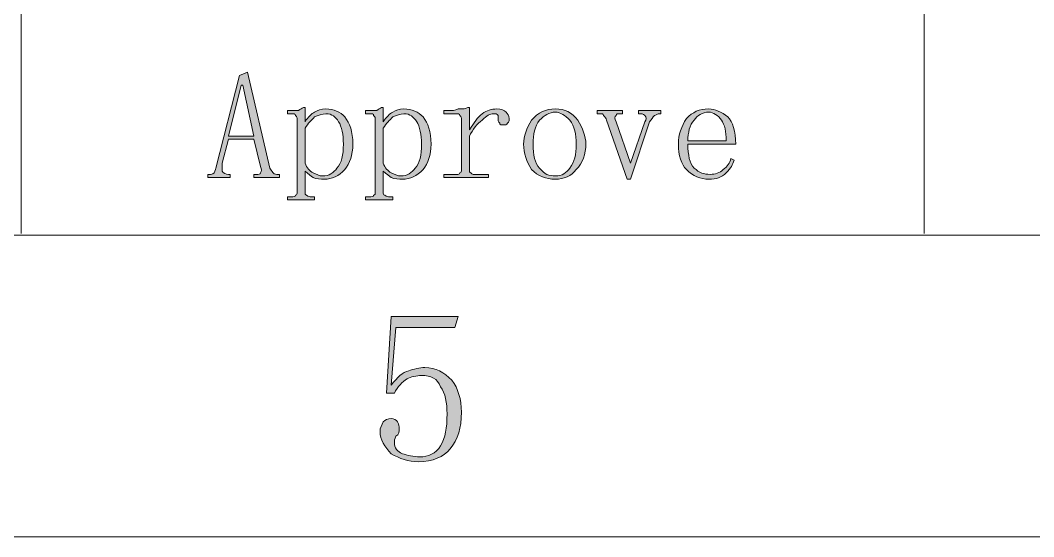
# Model space of a CAD drawing. Header units: millimetres. Extents: x 0 to 297, y 0 to 208.
# Drawn here: x 161.51 to 173.68, y 0.1 to 6.3 of the extents above; entities that cross this region are included whole.
import ezdxf

# ---------------------------------------------------------------- set-up
doc = ezdxf.new("R2010")
doc.units = ezdxf.units.MM

msp = doc.modelspace()

# ---------------------------------------------------------------- hatches: boundary and pattern name
h = msp.add_hatch(color=7)
edge = h.paths.add_edge_path(flags=0)
edge.add_spline(control_points=[(164.314717, 4.868279), (164.314717, 4.868279), (164.008153, 4.868279), (164.008153, 4.868279), (164.008153, 4.868279), (163.9316, 4.580765), (163.9316, 4.580765), (163.9316, 4.542665), (163.9316, 4.504213), (163.9316, 4.485163), (163.95065, 4.46576), (163.9697, 4.44671), (164.008153, 4.44671), (164.008153, 4.44671), (164.027203, 4.44671), (164.027203, 4.44671), (164.027203, 4.44671), (164.027203, 4.408257), (164.027203, 4.408257), (164.027203, 4.408257), (163.759092, 4.408257), (163.759092, 4.408257), (163.759092, 4.408257), (163.759092, 4.44671), (163.759092, 4.44671), (163.759092, 4.44671), (163.778142, 4.44671), (163.778142, 4.44671), (163.797192, 4.44671), (163.816594, 4.44671), (163.835644, 4.46576), (163.835644, 4.46576), (163.854694, 4.504213), (163.854694, 4.523263), (163.854694, 4.523263), (164.142208, 5.634865), (164.142208, 5.634865), (164.142208, 5.634865), (164.238164, 5.673318), (164.238164, 5.673318), (164.238164, 5.673318), (164.506275, 4.523263), (164.506275, 4.523263), (164.525678, 4.485163), (164.544728, 4.46576), (164.544728, 4.46576), (164.563778, 4.44671), (164.583181, 4.44671), (164.602231, 4.44671), (164.602231, 4.44671), (164.621281, 4.44671), (164.621281, 4.44671), (164.621281, 4.44671), (164.621281, 4.408257), (164.621281, 4.408257), (164.621281, 4.408257), (164.314717, 4.408257), (164.314717, 4.408257), (164.314717, 4.408257), (164.314717, 4.44671), (164.314717, 4.44671), (164.314717, 4.44671), (164.333767, 4.44671), (164.333767, 4.44671), (164.372219, 4.44671), (164.391622, 4.44671), (164.391622, 4.46576), (164.410672, 4.485163), (164.410672, 4.504213), (164.391622, 4.542665), (164.391622, 4.542665), (164.314717, 4.868279), (164.314717, 4.868279), (164.314717, 4.868279), (164.314717, 4.868279), (164.314717, 4.868279)], knot_values=[0, 0, 0, 0, 1, 1, 1, 2, 2, 2, 3, 3, 3, 4, 4, 4, 5, 5, 5, 6, 6, 6, 7, 7, 7, 8, 8, 8, 9, 9, 9, 10, 10, 10, 11, 11, 11, 12, 12, 12, 13, 13, 13, 14, 14, 14, 15, 15, 15, 16, 16, 16, 17, 17, 17, 18, 18, 18, 19, 19, 19, 20, 20, 20, 21, 21, 21, 22, 22, 22, 23, 23, 23, 24, 24, 24, 25, 25, 25, 25], degree=3, periodic=1)
edge = h.paths.add_edge_path(flags=0)
edge.add_spline(control_points=[(164.180661, 5.51986), (164.180661, 5.51986), (164.161611, 5.51986), (164.161611, 5.51986), (164.161611, 5.51986), (164.008153, 4.906732), (164.008153, 4.906732), (164.008153, 4.906732), (164.314717, 4.906732), (164.314717, 4.906732), (164.314717, 4.906732), (164.180661, 5.51986), (164.180661, 5.51986), (164.180661, 5.51986), (164.180661, 5.51986), (164.180661, 5.51986)], knot_values=[0, 0, 0, 0, 1, 1, 1, 2, 2, 2, 3, 3, 3, 4, 4, 4, 5, 5, 5, 5], degree=3, periodic=1)
edge = h.paths.add_edge_path(flags=0)
edge.add_spline(control_points=[(165.00475, 4.178246), (165.00475, 4.178246), (165.043203, 4.178246), (165.043203, 4.178246), (165.043203, 4.178246), (165.043203, 4.140146), (165.043203, 4.140146), (165.043203, 4.140146), (164.717236, 4.140146), (164.717236, 4.140146), (164.717236, 4.140146), (164.717236, 4.178246), (164.717236, 4.178246), (164.717236, 4.178246), (164.755689, 4.178246), (164.755689, 4.178246), (164.793789, 4.178246), (164.813192, 4.178246), (164.813192, 4.197649), (164.832242, 4.197649), (164.832242, 4.216699), (164.832242, 4.235749), (164.832242, 4.235749), (164.832242, 5.117693), (164.832242, 5.117693), (164.832242, 5.117693), (164.832242, 5.136743), (164.813192, 5.155793), (164.813192, 5.174843), (164.793789, 5.174843), (164.755689, 5.174843), (164.755689, 5.174843), (164.717236, 5.174843), (164.717236, 5.174843), (164.717236, 5.174843), (164.717236, 5.213296), (164.717236, 5.213296), (164.717236, 5.213296), (164.774739, 5.213296), (164.774739, 5.213296), (164.813192, 5.213296), (164.832242, 5.213296), (164.851292, 5.213296), (164.870694, 5.232699), (164.889744, 5.232699), (164.908794, 5.251749), (164.908794, 5.251749), (164.928197, 5.251749), (164.928197, 5.251749), (164.928197, 5.251749), (164.928197, 5.07924), (164.928197, 5.07924), (164.966297, 5.136743), (165.00475, 5.174843), (165.043203, 5.194246), (165.081303, 5.213296), (165.119756, 5.232699), (165.177258, 5.232699), (165.273214, 5.232699), (165.349767, 5.194246), (165.407269, 5.136743), (165.464772, 5.06019), (165.502872, 4.964235), (165.502872, 4.810776), (165.502872, 4.676721), (165.464772, 4.580765), (165.407269, 4.504213), (165.330717, 4.42766), (165.253811, 4.389207), (165.158208, 4.389207), (165.119756, 4.389207), (165.062253, 4.389207), (165.0238, 4.408257), (165.00475, 4.42766), (164.966297, 4.44671), (164.928197, 4.485163), (164.928197, 4.485163), (164.928197, 4.235749), (164.928197, 4.235749), (164.928197, 4.216699), (164.928197, 4.197649), (164.947247, 4.197649), (164.966297, 4.178246), (164.9857, 4.178246), (165.00475, 4.178246), (165.00475, 4.178246), (165.00475, 4.178246), (165.00475, 4.178246), (165.00475, 4.178246), (165.00475, 4.178246), (165.00475, 4.178246)], knot_values=[0, 0, 0, 0, 1, 1, 1, 2, 2, 2, 3, 3, 3, 4, 4, 4, 5, 5, 5, 6, 6, 6, 7, 7, 7, 8, 8, 8, 9, 9, 9, 10, 10, 10, 11, 11, 11, 12, 12, 12, 13, 13, 13, 14, 14, 14, 15, 15, 15, 16, 16, 16, 17, 17, 17, 18, 18, 18, 19, 19, 19, 20, 20, 20, 21, 21, 21, 22, 22, 22, 23, 23, 23, 24, 24, 24, 25, 25, 25, 26, 26, 26, 27, 27, 27, 28, 28, 28, 29, 29, 29, 30, 30, 30, 30], degree=3, periodic=1)
edge = h.paths.add_edge_path(flags=0)
edge.add_spline(control_points=[(164.928197, 4.580765), (164.947247, 4.523263), (164.9857, 4.485163), (165.0238, 4.46576), (165.062253, 4.44671), (165.100706, 4.42766), (165.138806, 4.42766), (165.215711, 4.42766), (165.273214, 4.46576), (165.311314, 4.523263), (165.368817, 4.580765), (165.388219, 4.676721), (165.388219, 4.810776), (165.388219, 4.925782), (165.368817, 5.021738), (165.330717, 5.07924), (165.292264, 5.136743), (165.253811, 5.174843), (165.177258, 5.174843), (165.138806, 5.174843), (165.081303, 5.155793), (165.043203, 5.136743), (165.00475, 5.09829), (164.966297, 5.06019), (164.928197, 5.002688), (164.928197, 5.002688), (164.928197, 4.580765), (164.928197, 4.580765), (164.928197, 4.580765), (164.928197, 4.580765), (164.928197, 4.580765)], knot_values=[0, 0, 0, 0, 1, 1, 1, 2, 2, 2, 3, 3, 3, 4, 4, 4, 5, 5, 5, 6, 6, 6, 7, 7, 7, 8, 8, 8, 9, 9, 9, 10, 10, 10, 10], degree=3, periodic=1)
edge = h.paths.add_edge_path(flags=0)
edge.add_spline(control_points=[(165.943844, 4.178246), (165.943844, 4.178246), (165.982297, 4.178246), (165.982297, 4.178246), (165.982297, 4.178246), (165.982297, 4.140146), (165.982297, 4.140146), (165.982297, 4.140146), (165.656331, 4.140146), (165.656331, 4.140146), (165.656331, 4.140146), (165.656331, 4.178246), (165.656331, 4.178246), (165.656331, 4.178246), (165.694783, 4.178246), (165.694783, 4.178246), (165.732883, 4.178246), (165.752286, 4.178246), (165.752286, 4.197649), (165.771336, 4.197649), (165.771336, 4.216699), (165.771336, 4.235749), (165.771336, 4.235749), (165.771336, 5.117693), (165.771336, 5.117693), (165.771336, 5.117693), (165.771336, 5.136743), (165.752286, 5.155793), (165.752286, 5.174843), (165.732883, 5.174843), (165.694783, 5.174843), (165.694783, 5.174843), (165.656331, 5.174843), (165.656331, 5.174843), (165.656331, 5.174843), (165.656331, 5.213296), (165.656331, 5.213296), (165.656331, 5.213296), (165.713833, 5.213296), (165.713833, 5.213296), (165.752286, 5.213296), (165.771336, 5.213296), (165.790386, 5.213296), (165.809789, 5.232699), (165.828839, 5.232699), (165.847889, 5.251749), (165.847889, 5.251749), (165.867292, 5.251749), (165.867292, 5.251749), (165.867292, 5.251749), (165.867292, 5.07924), (165.867292, 5.07924), (165.905392, 5.136743), (165.943844, 5.174843), (165.982297, 5.194246), (166.020397, 5.213296), (166.05885, 5.232699), (166.116353, 5.232699), (166.212308, 5.232699), (166.288861, 5.194246), (166.346364, 5.136743), (166.403867, 5.06019), (166.442319, 4.964235), (166.442319, 4.810776), (166.442319, 4.676721), (166.403867, 4.580765), (166.346364, 4.504213), (166.269811, 4.42766), (166.192906, 4.389207), (166.097303, 4.389207), (166.05885, 4.389207), (166.001347, 4.389207), (165.962894, 4.408257), (165.943844, 4.42766), (165.905392, 4.44671), (165.867292, 4.485163), (165.867292, 4.485163), (165.867292, 4.235749), (165.867292, 4.235749), (165.867292, 4.216699), (165.867292, 4.197649), (165.886342, 4.197649), (165.905392, 4.178246), (165.924794, 4.178246), (165.943844, 4.178246), (165.943844, 4.178246), (165.943844, 4.178246), (165.943844, 4.178246), (165.943844, 4.178246), (165.943844, 4.178246), (165.943844, 4.178246)], knot_values=[0, 0, 0, 0, 1, 1, 1, 2, 2, 2, 3, 3, 3, 4, 4, 4, 5, 5, 5, 6, 6, 6, 7, 7, 7, 8, 8, 8, 9, 9, 9, 10, 10, 10, 11, 11, 11, 12, 12, 12, 13, 13, 13, 14, 14, 14, 15, 15, 15, 16, 16, 16, 17, 17, 17, 18, 18, 18, 19, 19, 19, 20, 20, 20, 21, 21, 21, 22, 22, 22, 23, 23, 23, 24, 24, 24, 25, 25, 25, 26, 26, 26, 27, 27, 27, 28, 28, 28, 29, 29, 29, 30, 30, 30, 30], degree=3, periodic=1)
edge = h.paths.add_edge_path(flags=0)
edge.add_spline(control_points=[(165.867292, 4.580765), (165.886342, 4.523263), (165.924794, 4.485163), (165.962894, 4.46576), (166.001347, 4.44671), (166.0398, 4.42766), (166.0779, 4.42766), (166.154806, 4.42766), (166.212308, 4.46576), (166.250408, 4.523263), (166.307911, 4.580765), (166.327314, 4.676721), (166.327314, 4.810776), (166.327314, 4.925782), (166.307911, 5.021738), (166.269811, 5.07924), (166.231358, 5.136743), (166.192906, 5.174843), (166.116353, 5.174843), (166.0779, 5.174843), (166.020397, 5.155793), (165.982297, 5.136743), (165.943844, 5.09829), (165.905392, 5.06019), (165.867292, 5.002688), (165.867292, 5.002688), (165.867292, 4.580765), (165.867292, 4.580765), (165.867292, 4.580765), (165.867292, 4.580765), (165.867292, 4.580765)], knot_values=[0, 0, 0, 0, 1, 1, 1, 2, 2, 2, 3, 3, 3, 4, 4, 4, 5, 5, 5, 6, 6, 6, 7, 7, 7, 8, 8, 8, 9, 9, 9, 10, 10, 10, 10], degree=3, periodic=1)
edge = h.paths.add_edge_path(flags=0)
edge.add_spline(control_points=[(166.901989, 4.983285), (166.959492, 5.06019), (166.997944, 5.136743), (167.055447, 5.174843), (167.11295, 5.213296), (167.170453, 5.232699), (167.227956, 5.232699), (167.285458, 5.232699), (167.323911, 5.213296), (167.342961, 5.194246), (167.362011, 5.174843), (167.381414, 5.155793), (167.381414, 5.117693), (167.381414, 5.09829), (167.381414, 5.07924), (167.362011, 5.06019), (167.342961, 5.040788), (167.342961, 5.040788), (167.304508, 5.040788), (167.285458, 5.040788), (167.266408, 5.040788), (167.266408, 5.06019), (167.247006, 5.07924), (167.247006, 5.09829), (167.247006, 5.117693), (167.247006, 5.136743), (167.247006, 5.155793), (167.247006, 5.155793), (167.227956, 5.174843), (167.227956, 5.174843), (167.189503, 5.174843), (167.151403, 5.174843), (167.11295, 5.155793), (167.055447, 5.09829), (166.997944, 5.06019), (166.940442, 4.983285), (166.901989, 4.906732), (166.901989, 4.906732), (166.901989, 4.504213), (166.901989, 4.504213), (166.901989, 4.485163), (166.901989, 4.46576), (166.921392, 4.46576), (166.940442, 4.44671), (166.940442, 4.44671), (166.959492, 4.44671), (166.959492, 4.44671), (167.132, 4.44671), (167.132, 4.44671), (167.132, 4.44671), (167.132, 4.408257), (167.132, 4.408257), (167.132, 4.408257), (166.595425, 4.408257), (166.595425, 4.408257), (166.595425, 4.408257), (166.595425, 4.44671), (166.595425, 4.44671), (166.595425, 4.44671), (166.748883, 4.44671), (166.748883, 4.44671), (166.767933, 4.44671), (166.786983, 4.44671), (166.786983, 4.46576), (166.806386, 4.46576), (166.806386, 4.485163), (166.806386, 4.504213), (166.806386, 4.504213), (166.806386, 5.117693), (166.806386, 5.117693), (166.806386, 5.117693), (166.806386, 5.136743), (166.786983, 5.155793), (166.786983, 5.174843), (166.767933, 5.174843), (166.729481, 5.174843), (166.729481, 5.174843), (166.595425, 5.174843), (166.595425, 5.174843), (166.595425, 5.174843), (166.595425, 5.213296), (166.595425, 5.213296), (166.595425, 5.213296), (166.652928, 5.213296), (166.652928, 5.213296), (166.691381, 5.213296), (166.729481, 5.213296), (166.767933, 5.232699), (166.825436, 5.232699), (166.863889, 5.232699), (166.882939, 5.251749), (166.882939, 5.251749), (166.901989, 5.251749), (166.901989, 5.251749), (166.901989, 5.251749), (166.901989, 4.983285), (166.901989, 4.983285), (166.901989, 4.983285), (166.901989, 4.983285), (166.901989, 4.983285)], knot_values=[0, 0, 0, 0, 1, 1, 1, 2, 2, 2, 3, 3, 3, 4, 4, 4, 5, 5, 5, 6, 6, 6, 7, 7, 7, 8, 8, 8, 9, 9, 9, 10, 10, 10, 11, 11, 11, 12, 12, 12, 13, 13, 13, 14, 14, 14, 15, 15, 15, 16, 16, 16, 17, 17, 17, 18, 18, 18, 19, 19, 19, 20, 20, 20, 21, 21, 21, 22, 22, 22, 23, 23, 23, 24, 24, 24, 25, 25, 25, 26, 26, 26, 27, 27, 27, 28, 28, 28, 29, 29, 29, 30, 30, 30, 31, 31, 31, 32, 32, 32, 33, 33, 33, 33], degree=3, periodic=1)
edge = h.paths.add_edge_path(flags=0)
edge.add_spline(control_points=[(168.301106, 4.810776), (168.301106, 4.695771), (168.263006, 4.580765), (168.1861, 4.504213), (168.128597, 4.42766), (168.032994, 4.389207), (167.937039, 4.389207), (167.822033, 4.389207), (167.726078, 4.42766), (167.649525, 4.504213), (167.592022, 4.600168), (167.553922, 4.695771), (167.553922, 4.810776), (167.553922, 4.906732), (167.592022, 5.002688), (167.649525, 5.09829), (167.726078, 5.194246), (167.822033, 5.232699), (167.937039, 5.232699), (168.052044, 5.232699), (168.128597, 5.194246), (168.205503, 5.09829), (168.263006, 5.002688), (168.301106, 4.906732), (168.301106, 4.810776), (168.301106, 4.810776), (168.301106, 4.810776), (168.301106, 4.810776), (168.301106, 4.810776), (168.301106, 4.810776), (168.301106, 4.810776)], knot_values=[0, 0, 0, 0, 1, 1, 1, 2, 2, 2, 3, 3, 3, 4, 4, 4, 5, 5, 5, 6, 6, 6, 7, 7, 7, 8, 8, 8, 9, 9, 9, 10, 10, 10, 10], degree=3, periodic=1)
edge = h.paths.add_edge_path(flags=0)
edge.add_spline(control_points=[(167.668575, 4.810776), (167.668575, 4.676721), (167.687978, 4.580765), (167.745481, 4.523263), (167.802983, 4.44671), (167.860486, 4.42766), (167.937039, 4.42766), (168.013592, 4.42766), (168.071094, 4.46576), (168.109547, 4.523263), (168.16705, 4.600168), (168.1861, 4.676721), (168.1861, 4.810776), (168.1861, 4.925782), (168.16705, 5.021738), (168.109547, 5.09829), (168.052044, 5.155793), (167.994542, 5.194246), (167.937039, 5.194246), (167.860486, 5.194246), (167.802983, 5.155793), (167.745481, 5.09829), (167.687978, 5.021738), (167.668575, 4.925782), (167.668575, 4.810776), (167.668575, 4.810776), (167.668575, 4.810776), (167.668575, 4.810776), (167.668575, 4.810776), (167.668575, 4.810776), (167.668575, 4.810776)], knot_values=[0, 0, 0, 0, 1, 1, 1, 2, 2, 2, 3, 3, 3, 4, 4, 4, 5, 5, 5, 6, 6, 6, 7, 7, 7, 8, 8, 8, 9, 9, 9, 10, 10, 10, 10], degree=3, periodic=1)
edge = h.paths.add_edge_path(flags=0)
edge.add_spline(control_points=[(168.837681, 4.389207), (168.837681, 4.389207), (168.799581, 4.389207), (168.799581, 4.389207), (168.799581, 4.389207), (168.550519, 5.09829), (168.550519, 5.09829), (168.550519, 5.117693), (168.531117, 5.136743), (168.512067, 5.155793), (168.512067, 5.174843), (168.493017, 5.174843), (168.473614, 5.174843), (168.473614, 5.174843), (168.435514, 5.174843), (168.435514, 5.174843), (168.435514, 5.174843), (168.435514, 5.213296), (168.435514, 5.213296), (168.435514, 5.213296), (168.742078, 5.213296), (168.742078, 5.213296), (168.742078, 5.213296), (168.742078, 5.174843), (168.742078, 5.174843), (168.742078, 5.174843), (168.703625, 5.174843), (168.703625, 5.174843), (168.684575, 5.174843), (168.665525, 5.174843), (168.665525, 5.155793), (168.646122, 5.136743), (168.646122, 5.117693), (168.665525, 5.07924), (168.665525, 5.07924), (168.837681, 4.580765), (168.837681, 4.580765), (168.837681, 4.580765), (168.837681, 4.580765), (168.837681, 4.580765), (168.837681, 4.580765), (169.010189, 5.07924), (169.010189, 5.07924), (169.029592, 5.09829), (169.029592, 5.136743), (169.010189, 5.155793), (169.010189, 5.155793), (168.991139, 5.174843), (168.952686, 5.174843), (168.952686, 5.174843), (168.933636, 5.174843), (168.933636, 5.174843), (168.933636, 5.174843), (168.933636, 5.213296), (168.933636, 5.213296), (168.933636, 5.213296), (169.2021, 5.213296), (169.2021, 5.213296), (169.2021, 5.213296), (169.2021, 5.174843), (169.2021, 5.174843), (169.2021, 5.174843), (169.182697, 5.174843), (169.182697, 5.174843), (169.163647, 5.174843), (169.144597, 5.155793), (169.125194, 5.155793), (169.106144, 5.136743), (169.087094, 5.09829), (169.067692, 5.07924), (169.067692, 5.07924), (168.837681, 4.389207), (168.837681, 4.389207), (168.837681, 4.389207), (168.837681, 4.389207), (168.837681, 4.389207)], knot_values=[0, 0, 0, 0, 1, 1, 1, 2, 2, 2, 3, 3, 3, 4, 4, 4, 5, 5, 5, 6, 6, 6, 7, 7, 7, 8, 8, 8, 9, 9, 9, 10, 10, 10, 11, 11, 11, 12, 12, 12, 13, 13, 13, 14, 14, 14, 15, 15, 15, 16, 16, 16, 17, 17, 17, 18, 18, 18, 19, 19, 19, 20, 20, 20, 21, 21, 21, 22, 22, 22, 23, 23, 23, 24, 24, 24, 25, 25, 25, 25], degree=3, periodic=1)
edge = h.paths.add_edge_path(flags=0)
edge.add_spline(control_points=[(169.987736, 4.849229), (169.987736, 4.964235), (169.968686, 5.040788), (169.930233, 5.09829), (169.891781, 5.155793), (169.834278, 5.194246), (169.776775, 5.194246), (169.700222, 5.194246), (169.642719, 5.155793), (169.604267, 5.09829), (169.547117, 5.040788), (169.527714, 4.945185), (169.527714, 4.849229), (169.527714, 4.849229), (169.987736, 4.849229), (169.987736, 4.849229), (169.987736, 4.849229), (169.987736, 4.849229), (169.987736, 4.849229)], knot_values=[0, 0, 0, 0, 1, 1, 1, 2, 2, 2, 3, 3, 3, 4, 4, 4, 5, 5, 5, 6, 6, 6, 6], degree=3, periodic=1)
edge = h.paths.add_edge_path(flags=0)
edge.add_spline(control_points=[(169.527714, 4.810776), (169.527714, 4.676721), (169.547117, 4.580765), (169.604267, 4.523263), (169.662122, 4.46576), (169.719272, 4.44671), (169.796178, 4.44671), (169.853681, 4.44671), (169.911183, 4.46576), (169.949283, 4.504213), (170.006786, 4.542665), (170.026189, 4.580765), (170.045239, 4.638268), (170.045239, 4.638268), (170.083692, 4.619218), (170.083692, 4.619218), (170.064289, 4.561715), (170.045239, 4.523263), (169.987736, 4.46576), (169.930233, 4.408257), (169.872731, 4.389207), (169.776775, 4.389207), (169.681172, 4.389207), (169.585217, 4.42766), (169.508664, 4.504213), (169.451161, 4.561715), (169.412708, 4.676721), (169.412708, 4.810776), (169.412708, 4.925782), (169.451161, 5.021738), (169.508664, 5.117693), (169.585217, 5.194246), (169.662122, 5.232699), (169.776775, 5.232699), (169.853681, 5.232699), (169.930233, 5.194246), (170.006786, 5.136743), (170.064289, 5.07924), (170.102742, 4.964235), (170.102742, 4.810776), (170.102742, 4.810776), (169.527714, 4.810776), (169.527714, 4.810776), (169.527714, 4.810776), (169.527714, 4.810776), (169.527714, 4.810776)], knot_values=[0, 0, 0, 0, 1, 1, 1, 2, 2, 2, 3, 3, 3, 4, 4, 4, 5, 5, 5, 6, 6, 6, 7, 7, 7, 8, 8, 8, 9, 9, 9, 10, 10, 10, 11, 11, 11, 12, 12, 12, 13, 13, 13, 14, 14, 14, 15, 15, 15, 15], degree=3, periodic=1)
h = msp.add_hatch(color=7)
edge = h.paths.add_edge_path(flags=0)
edge.add_spline(control_points=[(166.365414, 2.127549), (166.499822, 2.127549), (166.595425, 2.070399), (166.691381, 1.974443), (166.767933, 1.878488), (166.806386, 1.744432), (166.806386, 1.590974), (166.806386, 1.399415), (166.767933, 1.26536), (166.671978, 1.150354), (166.595425, 1.054399), (166.461369, 0.996896), (166.288861, 0.996896), (166.173856, 0.996896), (166.05885, 1.035349), (165.962894, 1.092851), (165.886342, 1.169404), (165.828839, 1.26536), (165.828839, 1.360963), (165.828839, 1.399415), (165.847889, 1.437868), (165.867292, 1.475968), (165.886342, 1.495371), (165.924794, 1.514421), (165.962894, 1.514421), (166.001347, 1.514421), (166.020397, 1.495371), (166.0398, 1.475968), (166.05885, 1.437868), (166.05885, 1.418465), (166.05885, 1.399415), (166.05885, 1.360963), (166.05885, 1.322863), (166.020397, 1.30346), (166.001347, 1.26536), (166.001347, 1.245957), (166.001347, 1.226907), (166.001347, 1.169404), (166.0398, 1.111901), (166.097303, 1.092851), (166.154806, 1.073801), (166.231358, 1.054399), (166.307911, 1.054399), (166.403867, 1.054399), (166.499822, 1.092851), (166.556972, 1.188454), (166.614475, 1.28441), (166.633878, 1.399415), (166.633878, 1.571924), (166.633878, 1.705979), (166.614475, 1.820985), (166.556972, 1.89789), (166.518872, 1.993493), (166.442319, 2.031946), (166.327314, 2.031946), (166.269811, 2.031946), (166.192906, 2.012543), (166.154806, 1.993493), (166.097303, 1.955393), (166.0398, 1.89789), (166.001347, 1.820985), (166.001347, 1.820985), (165.905392, 1.820985), (165.905392, 1.820985), (165.905392, 1.820985), (165.962894, 2.741029), (165.962894, 2.741029), (165.962894, 2.741029), (166.767933, 2.741029), (166.767933, 2.741029), (166.767933, 2.741029), (166.729481, 2.606974), (166.729481, 2.606974), (166.729481, 2.606974), (166.020397, 2.606974), (166.020397, 2.606974), (166.020397, 2.606974), (165.962894, 1.91694), (165.962894, 1.91694), (166.0398, 2.012543), (166.097303, 2.070399), (166.173856, 2.089449), (166.231358, 2.108499), (166.307911, 2.127549), (166.365414, 2.127549), (166.365414, 2.127549), (166.365414, 2.127549), (166.365414, 2.127549), (166.365414, 2.127549), (166.365414, 2.127549), (166.365414, 2.127549)], knot_values=[0, 0, 0, 0, 1, 1, 1, 2, 2, 2, 3, 3, 3, 4, 4, 4, 5, 5, 5, 6, 6, 6, 7, 7, 7, 8, 8, 8, 9, 9, 9, 10, 10, 10, 11, 11, 11, 12, 12, 12, 13, 13, 13, 14, 14, 14, 15, 15, 15, 16, 16, 16, 17, 17, 17, 18, 18, 18, 19, 19, 19, 20, 20, 20, 21, 21, 21, 22, 22, 22, 23, 23, 23, 24, 24, 24, 25, 25, 25, 26, 26, 26, 27, 27, 27, 28, 28, 28, 29, 29, 29, 30, 30, 30, 30], degree=3, periodic=1)

# ---------------------------------------------------------------- linework, layer by layer
at = {"color": 7, "lineweight": 15}
for points in [[(161.516483, 26.870324), (161.516483, 3.737626)], [(161.516483, 26.870324), (161.516483, 3.737626)], [(172.3644, 26.870324), (172.3644, 3.737626)], [(3.784953, 3.718576), (293.163978, 3.718576)], [(161.516483, 3.718576), (238.178269, 3.718576)], [(0.162631, 0.096254), (296.7863, 0.096254)]]:
    msp.add_lwpolyline(points, dxfattribs=at)
at = {"color": 7, "lineweight": 0}
for points, knots in [([(164.314717, 4.868279), (164.314717, 4.868279), (164.008153, 4.868279), (164.008153, 4.868279), (164.008153, 4.868279), (163.9316, 4.580765), (163.9316, 4.580765), (163.9316, 4.542665), (163.9316, 4.504213), (163.9316, 4.485163), (163.95065, 4.46576), (163.9697, 4.44671), (164.008153, 4.44671), (164.008153, 4.44671), (164.027203, 4.44671), (164.027203, 4.44671), (164.027203, 4.44671), (164.027203, 4.408257), (164.027203, 4.408257), (164.027203, 4.408257), (163.759092, 4.408257), (163.759092, 4.408257), (163.759092, 4.408257), (163.759092, 4.44671), (163.759092, 4.44671), (163.759092, 4.44671), (163.778142, 4.44671), (163.778142, 4.44671), (163.797192, 4.44671), (163.816594, 4.44671), (163.835644, 4.46576), (163.835644, 4.46576), (163.854694, 4.504213), (163.854694, 4.523263), (163.854694, 4.523263), (164.142208, 5.634865), (164.142208, 5.634865), (164.142208, 5.634865), (164.238164, 5.673318), (164.238164, 5.673318), (164.238164, 5.673318), (164.506275, 4.523263), (164.506275, 4.523263), (164.525678, 4.485163), (164.544728, 4.46576), (164.544728, 4.46576), (164.563778, 4.44671), (164.583181, 4.44671), (164.602231, 4.44671), (164.602231, 4.44671), (164.621281, 4.44671), (164.621281, 4.44671), (164.621281, 4.44671), (164.621281, 4.408257), (164.621281, 4.408257), (164.621281, 4.408257), (164.314717, 4.408257), (164.314717, 4.408257), (164.314717, 4.408257), (164.314717, 4.44671), (164.314717, 4.44671), (164.314717, 4.44671), (164.333767, 4.44671), (164.333767, 4.44671), (164.372219, 4.44671), (164.391622, 4.44671), (164.391622, 4.46576), (164.410672, 4.485163), (164.410672, 4.504213), (164.391622, 4.542665), (164.391622, 4.542665), (164.314717, 4.868279), (164.314717, 4.868279), (164.314717, 4.868279), (164.314717, 4.868279), (164.314717, 4.868279)], [0, 0, 0, 0, 1, 1, 1, 2, 2, 2, 3, 3, 3, 4, 4, 4, 5, 5, 5, 6, 6, 6, 7, 7, 7, 8, 8, 8, 9, 9, 9, 10, 10, 10, 11, 11, 11, 12, 12, 12, 13, 13, 13, 14, 14, 14, 15, 15, 15, 16, 16, 16, 17, 17, 17, 18, 18, 18, 19, 19, 19, 20, 20, 20, 21, 21, 21, 22, 22, 22, 23, 23, 23, 24, 24, 24, 25, 25, 25, 25]), ([(164.180661, 5.51986), (164.180661, 5.51986), (164.161611, 5.51986), (164.161611, 5.51986), (164.161611, 5.51986), (164.008153, 4.906732), (164.008153, 4.906732), (164.008153, 4.906732), (164.314717, 4.906732), (164.314717, 4.906732), (164.314717, 4.906732), (164.180661, 5.51986), (164.180661, 5.51986), (164.180661, 5.51986), (164.180661, 5.51986), (164.180661, 5.51986)], [0, 0, 0, 0, 1, 1, 1, 2, 2, 2, 3, 3, 3, 4, 4, 4, 5, 5, 5, 5]), ([(165.00475, 4.178246), (165.00475, 4.178246), (165.043203, 4.178246), (165.043203, 4.178246), (165.043203, 4.178246), (165.043203, 4.140146), (165.043203, 4.140146), (165.043203, 4.140146), (164.717236, 4.140146), (164.717236, 4.140146), (164.717236, 4.140146), (164.717236, 4.178246), (164.717236, 4.178246), (164.717236, 4.178246), (164.755689, 4.178246), (164.755689, 4.178246), (164.793789, 4.178246), (164.813192, 4.178246), (164.813192, 4.197649), (164.832242, 4.197649), (164.832242, 4.216699), (164.832242, 4.235749), (164.832242, 4.235749), (164.832242, 5.117693), (164.832242, 5.117693), (164.832242, 5.117693), (164.832242, 5.136743), (164.813192, 5.155793), (164.813192, 5.174843), (164.793789, 5.174843), (164.755689, 5.174843), (164.755689, 5.174843), (164.717236, 5.174843), (164.717236, 5.174843), (164.717236, 5.174843), (164.717236, 5.213296), (164.717236, 5.213296), (164.717236, 5.213296), (164.774739, 5.213296), (164.774739, 5.213296), (164.813192, 5.213296), (164.832242, 5.213296), (164.851292, 5.213296), (164.870694, 5.232699), (164.889744, 5.232699), (164.908794, 5.251749), (164.908794, 5.251749), (164.928197, 5.251749), (164.928197, 5.251749), (164.928197, 5.251749), (164.928197, 5.07924), (164.928197, 5.07924), (164.966297, 5.136743), (165.00475, 5.174843), (165.043203, 5.194246), (165.081303, 5.213296), (165.119756, 5.232699), (165.177258, 5.232699), (165.273214, 5.232699), (165.349767, 5.194246), (165.407269, 5.136743), (165.464772, 5.06019), (165.502872, 4.964235), (165.502872, 4.810776), (165.502872, 4.676721), (165.464772, 4.580765), (165.407269, 4.504213), (165.330717, 4.42766), (165.253811, 4.389207), (165.158208, 4.389207), (165.119756, 4.389207), (165.062253, 4.389207), (165.0238, 4.408257), (165.00475, 4.42766), (164.966297, 4.44671), (164.928197, 4.485163), (164.928197, 4.485163), (164.928197, 4.235749), (164.928197, 4.235749), (164.928197, 4.216699), (164.928197, 4.197649), (164.947247, 4.197649), (164.966297, 4.178246), (164.9857, 4.178246), (165.00475, 4.178246), (165.00475, 4.178246), (165.00475, 4.178246), (165.00475, 4.178246), (165.00475, 4.178246), (165.00475, 4.178246), (165.00475, 4.178246)], [0, 0, 0, 0, 1, 1, 1, 2, 2, 2, 3, 3, 3, 4, 4, 4, 5, 5, 5, 6, 6, 6, 7, 7, 7, 8, 8, 8, 9, 9, 9, 10, 10, 10, 11, 11, 11, 12, 12, 12, 13, 13, 13, 14, 14, 14, 15, 15, 15, 16, 16, 16, 17, 17, 17, 18, 18, 18, 19, 19, 19, 20, 20, 20, 21, 21, 21, 22, 22, 22, 23, 23, 23, 24, 24, 24, 25, 25, 25, 26, 26, 26, 27, 27, 27, 28, 28, 28, 29, 29, 29, 30, 30, 30, 30]), ([(165.943844, 4.178246), (165.943844, 4.178246), (165.982297, 4.178246), (165.982297, 4.178246), (165.982297, 4.178246), (165.982297, 4.140146), (165.982297, 4.140146), (165.982297, 4.140146), (165.656331, 4.140146), (165.656331, 4.140146), (165.656331, 4.140146), (165.656331, 4.178246), (165.656331, 4.178246), (165.656331, 4.178246), (165.694783, 4.178246), (165.694783, 4.178246), (165.732883, 4.178246), (165.752286, 4.178246), (165.752286, 4.197649), (165.771336, 4.197649), (165.771336, 4.216699), (165.771336, 4.235749), (165.771336, 4.235749), (165.771336, 5.117693), (165.771336, 5.117693), (165.771336, 5.117693), (165.771336, 5.136743), (165.752286, 5.155793), (165.752286, 5.174843), (165.732883, 5.174843), (165.694783, 5.174843), (165.694783, 5.174843), (165.656331, 5.174843), (165.656331, 5.174843), (165.656331, 5.174843), (165.656331, 5.213296), (165.656331, 5.213296), (165.656331, 5.213296), (165.713833, 5.213296), (165.713833, 5.213296), (165.752286, 5.213296), (165.771336, 5.213296), (165.790386, 5.213296), (165.809789, 5.232699), (165.828839, 5.232699), (165.847889, 5.251749), (165.847889, 5.251749), (165.867292, 5.251749), (165.867292, 5.251749), (165.867292, 5.251749), (165.867292, 5.07924), (165.867292, 5.07924), (165.905392, 5.136743), (165.943844, 5.174843), (165.982297, 5.194246), (166.020397, 5.213296), (166.05885, 5.232699), (166.116353, 5.232699), (166.212308, 5.232699), (166.288861, 5.194246), (166.346364, 5.136743), (166.403867, 5.06019), (166.442319, 4.964235), (166.442319, 4.810776), (166.442319, 4.676721), (166.403867, 4.580765), (166.346364, 4.504213), (166.269811, 4.42766), (166.192906, 4.389207), (166.097303, 4.389207), (166.05885, 4.389207), (166.001347, 4.389207), (165.962894, 4.408257), (165.943844, 4.42766), (165.905392, 4.44671), (165.867292, 4.485163), (165.867292, 4.485163), (165.867292, 4.235749), (165.867292, 4.235749), (165.867292, 4.216699), (165.867292, 4.197649), (165.886342, 4.197649), (165.905392, 4.178246), (165.924794, 4.178246), (165.943844, 4.178246), (165.943844, 4.178246), (165.943844, 4.178246), (165.943844, 4.178246), (165.943844, 4.178246), (165.943844, 4.178246), (165.943844, 4.178246)], [0, 0, 0, 0, 1, 1, 1, 2, 2, 2, 3, 3, 3, 4, 4, 4, 5, 5, 5, 6, 6, 6, 7, 7, 7, 8, 8, 8, 9, 9, 9, 10, 10, 10, 11, 11, 11, 12, 12, 12, 13, 13, 13, 14, 14, 14, 15, 15, 15, 16, 16, 16, 17, 17, 17, 18, 18, 18, 19, 19, 19, 20, 20, 20, 21, 21, 21, 22, 22, 22, 23, 23, 23, 24, 24, 24, 25, 25, 25, 26, 26, 26, 27, 27, 27, 28, 28, 28, 29, 29, 29, 30, 30, 30, 30]), ([(166.901989, 4.983285), (166.959492, 5.06019), (166.997944, 5.136743), (167.055447, 5.174843), (167.11295, 5.213296), (167.170453, 5.232699), (167.227956, 5.232699), (167.285458, 5.232699), (167.323911, 5.213296), (167.342961, 5.194246), (167.362011, 5.174843), (167.381414, 5.155793), (167.381414, 5.117693), (167.381414, 5.09829), (167.381414, 5.07924), (167.362011, 5.06019), (167.342961, 5.040788), (167.342961, 5.040788), (167.304508, 5.040788), (167.285458, 5.040788), (167.266408, 5.040788), (167.266408, 5.06019), (167.247006, 5.07924), (167.247006, 5.09829), (167.247006, 5.117693), (167.247006, 5.136743), (167.247006, 5.155793), (167.247006, 5.155793), (167.227956, 5.174843), (167.227956, 5.174843), (167.189503, 5.174843), (167.151403, 5.174843), (167.11295, 5.155793), (167.055447, 5.09829), (166.997944, 5.06019), (166.940442, 4.983285), (166.901989, 4.906732), (166.901989, 4.906732), (166.901989, 4.504213), (166.901989, 4.504213), (166.901989, 4.485163), (166.901989, 4.46576), (166.921392, 4.46576), (166.940442, 4.44671), (166.940442, 4.44671), (166.959492, 4.44671), (166.959492, 4.44671), (167.132, 4.44671), (167.132, 4.44671), (167.132, 4.44671), (167.132, 4.408257), (167.132, 4.408257), (167.132, 4.408257), (166.595425, 4.408257), (166.595425, 4.408257), (166.595425, 4.408257), (166.595425, 4.44671), (166.595425, 4.44671), (166.595425, 4.44671), (166.748883, 4.44671), (166.748883, 4.44671), (166.767933, 4.44671), (166.786983, 4.44671), (166.786983, 4.46576), (166.806386, 4.46576), (166.806386, 4.485163), (166.806386, 4.504213), (166.806386, 4.504213), (166.806386, 5.117693), (166.806386, 5.117693), (166.806386, 5.117693), (166.806386, 5.136743), (166.786983, 5.155793), (166.786983, 5.174843), (166.767933, 5.174843), (166.729481, 5.174843), (166.729481, 5.174843), (166.595425, 5.174843), (166.595425, 5.174843), (166.595425, 5.174843), (166.595425, 5.213296), (166.595425, 5.213296), (166.595425, 5.213296), (166.652928, 5.213296), (166.652928, 5.213296), (166.691381, 5.213296), (166.729481, 5.213296), (166.767933, 5.232699), (166.825436, 5.232699), (166.863889, 5.232699), (166.882939, 5.251749), (166.882939, 5.251749), (166.901989, 5.251749), (166.901989, 5.251749), (166.901989, 5.251749), (166.901989, 4.983285), (166.901989, 4.983285), (166.901989, 4.983285), (166.901989, 4.983285), (166.901989, 4.983285)], [0, 0, 0, 0, 1, 1, 1, 2, 2, 2, 3, 3, 3, 4, 4, 4, 5, 5, 5, 6, 6, 6, 7, 7, 7, 8, 8, 8, 9, 9, 9, 10, 10, 10, 11, 11, 11, 12, 12, 12, 13, 13, 13, 14, 14, 14, 15, 15, 15, 16, 16, 16, 17, 17, 17, 18, 18, 18, 19, 19, 19, 20, 20, 20, 21, 21, 21, 22, 22, 22, 23, 23, 23, 24, 24, 24, 25, 25, 25, 26, 26, 26, 27, 27, 27, 28, 28, 28, 29, 29, 29, 30, 30, 30, 31, 31, 31, 32, 32, 32, 33, 33, 33, 33]), ([(164.928197, 4.580765), (164.947247, 4.523263), (164.9857, 4.485163), (165.0238, 4.46576), (165.062253, 4.44671), (165.100706, 4.42766), (165.138806, 4.42766), (165.215711, 4.42766), (165.273214, 4.46576), (165.311314, 4.523263), (165.368817, 4.580765), (165.388219, 4.676721), (165.388219, 4.810776), (165.388219, 4.925782), (165.368817, 5.021738), (165.330717, 5.07924), (165.292264, 5.136743), (165.253811, 5.174843), (165.177258, 5.174843), (165.138806, 5.174843), (165.081303, 5.155793), (165.043203, 5.136743), (165.00475, 5.09829), (164.966297, 5.06019), (164.928197, 5.002688), (164.928197, 5.002688), (164.928197, 4.580765), (164.928197, 4.580765), (164.928197, 4.580765), (164.928197, 4.580765), (164.928197, 4.580765)], [0, 0, 0, 0, 1, 1, 1, 2, 2, 2, 3, 3, 3, 4, 4, 4, 5, 5, 5, 6, 6, 6, 7, 7, 7, 8, 8, 8, 9, 9, 9, 10, 10, 10, 10]), ([(165.867292, 4.580765), (165.886342, 4.523263), (165.924794, 4.485163), (165.962894, 4.46576), (166.001347, 4.44671), (166.0398, 4.42766), (166.0779, 4.42766), (166.154806, 4.42766), (166.212308, 4.46576), (166.250408, 4.523263), (166.307911, 4.580765), (166.327314, 4.676721), (166.327314, 4.810776), (166.327314, 4.925782), (166.307911, 5.021738), (166.269811, 5.07924), (166.231358, 5.136743), (166.192906, 5.174843), (166.116353, 5.174843), (166.0779, 5.174843), (166.020397, 5.155793), (165.982297, 5.136743), (165.943844, 5.09829), (165.905392, 5.06019), (165.867292, 5.002688), (165.867292, 5.002688), (165.867292, 4.580765), (165.867292, 4.580765), (165.867292, 4.580765), (165.867292, 4.580765), (165.867292, 4.580765)], [0, 0, 0, 0, 1, 1, 1, 2, 2, 2, 3, 3, 3, 4, 4, 4, 5, 5, 5, 6, 6, 6, 7, 7, 7, 8, 8, 8, 9, 9, 9, 10, 10, 10, 10]), ([(168.301106, 4.810776), (168.301106, 4.695771), (168.263006, 4.580765), (168.1861, 4.504213), (168.128597, 4.42766), (168.032994, 4.389207), (167.937039, 4.389207), (167.822033, 4.389207), (167.726078, 4.42766), (167.649525, 4.504213), (167.592022, 4.600168), (167.553922, 4.695771), (167.553922, 4.810776), (167.553922, 4.906732), (167.592022, 5.002688), (167.649525, 5.09829), (167.726078, 5.194246), (167.822033, 5.232699), (167.937039, 5.232699), (168.052044, 5.232699), (168.128597, 5.194246), (168.205503, 5.09829), (168.263006, 5.002688), (168.301106, 4.906732), (168.301106, 4.810776), (168.301106, 4.810776), (168.301106, 4.810776), (168.301106, 4.810776), (168.301106, 4.810776), (168.301106, 4.810776), (168.301106, 4.810776)], [0, 0, 0, 0, 1, 1, 1, 2, 2, 2, 3, 3, 3, 4, 4, 4, 5, 5, 5, 6, 6, 6, 7, 7, 7, 8, 8, 8, 9, 9, 9, 10, 10, 10, 10]), ([(167.668575, 4.810776), (167.668575, 4.676721), (167.687978, 4.580765), (167.745481, 4.523263), (167.802983, 4.44671), (167.860486, 4.42766), (167.937039, 4.42766), (168.013592, 4.42766), (168.071094, 4.46576), (168.109547, 4.523263), (168.16705, 4.600168), (168.1861, 4.676721), (168.1861, 4.810776), (168.1861, 4.925782), (168.16705, 5.021738), (168.109547, 5.09829), (168.052044, 5.155793), (167.994542, 5.194246), (167.937039, 5.194246), (167.860486, 5.194246), (167.802983, 5.155793), (167.745481, 5.09829), (167.687978, 5.021738), (167.668575, 4.925782), (167.668575, 4.810776), (167.668575, 4.810776), (167.668575, 4.810776), (167.668575, 4.810776), (167.668575, 4.810776), (167.668575, 4.810776), (167.668575, 4.810776)], [0, 0, 0, 0, 1, 1, 1, 2, 2, 2, 3, 3, 3, 4, 4, 4, 5, 5, 5, 6, 6, 6, 7, 7, 7, 8, 8, 8, 9, 9, 9, 10, 10, 10, 10]), ([(168.837681, 4.389207), (168.837681, 4.389207), (168.799581, 4.389207), (168.799581, 4.389207), (168.799581, 4.389207), (168.550519, 5.09829), (168.550519, 5.09829), (168.550519, 5.117693), (168.531117, 5.136743), (168.512067, 5.155793), (168.512067, 5.174843), (168.493017, 5.174843), (168.473614, 5.174843), (168.473614, 5.174843), (168.435514, 5.174843), (168.435514, 5.174843), (168.435514, 5.174843), (168.435514, 5.213296), (168.435514, 5.213296), (168.435514, 5.213296), (168.742078, 5.213296), (168.742078, 5.213296), (168.742078, 5.213296), (168.742078, 5.174843), (168.742078, 5.174843), (168.742078, 5.174843), (168.703625, 5.174843), (168.703625, 5.174843), (168.684575, 5.174843), (168.665525, 5.174843), (168.665525, 5.155793), (168.646122, 5.136743), (168.646122, 5.117693), (168.665525, 5.07924), (168.665525, 5.07924), (168.837681, 4.580765), (168.837681, 4.580765), (168.837681, 4.580765), (168.837681, 4.580765), (168.837681, 4.580765), (168.837681, 4.580765), (169.010189, 5.07924), (169.010189, 5.07924), (169.029592, 5.09829), (169.029592, 5.136743), (169.010189, 5.155793), (169.010189, 5.155793), (168.991139, 5.174843), (168.952686, 5.174843), (168.952686, 5.174843), (168.933636, 5.174843), (168.933636, 5.174843), (168.933636, 5.174843), (168.933636, 5.213296), (168.933636, 5.213296), (168.933636, 5.213296), (169.2021, 5.213296), (169.2021, 5.213296), (169.2021, 5.213296), (169.2021, 5.174843), (169.2021, 5.174843), (169.2021, 5.174843), (169.182697, 5.174843), (169.182697, 5.174843), (169.163647, 5.174843), (169.144597, 5.155793), (169.125194, 5.155793), (169.106144, 5.136743), (169.087094, 5.09829), (169.067692, 5.07924), (169.067692, 5.07924), (168.837681, 4.389207), (168.837681, 4.389207), (168.837681, 4.389207), (168.837681, 4.389207), (168.837681, 4.389207)], [0, 0, 0, 0, 1, 1, 1, 2, 2, 2, 3, 3, 3, 4, 4, 4, 5, 5, 5, 6, 6, 6, 7, 7, 7, 8, 8, 8, 9, 9, 9, 10, 10, 10, 11, 11, 11, 12, 12, 12, 13, 13, 13, 14, 14, 14, 15, 15, 15, 16, 16, 16, 17, 17, 17, 18, 18, 18, 19, 19, 19, 20, 20, 20, 21, 21, 21, 22, 22, 22, 23, 23, 23, 24, 24, 24, 25, 25, 25, 25]), ([(169.527714, 4.810776), (169.527714, 4.676721), (169.547117, 4.580765), (169.604267, 4.523263), (169.662122, 4.46576), (169.719272, 4.44671), (169.796178, 4.44671), (169.853681, 4.44671), (169.911183, 4.46576), (169.949283, 4.504213), (170.006786, 4.542665), (170.026189, 4.580765), (170.045239, 4.638268), (170.045239, 4.638268), (170.083692, 4.619218), (170.083692, 4.619218), (170.064289, 4.561715), (170.045239, 4.523263), (169.987736, 4.46576), (169.930233, 4.408257), (169.872731, 4.389207), (169.776775, 4.389207), (169.681172, 4.389207), (169.585217, 4.42766), (169.508664, 4.504213), (169.451161, 4.561715), (169.412708, 4.676721), (169.412708, 4.810776), (169.412708, 4.925782), (169.451161, 5.021738), (169.508664, 5.117693), (169.585217, 5.194246), (169.662122, 5.232699), (169.776775, 5.232699), (169.853681, 5.232699), (169.930233, 5.194246), (170.006786, 5.136743), (170.064289, 5.07924), (170.102742, 4.964235), (170.102742, 4.810776), (170.102742, 4.810776), (169.527714, 4.810776), (169.527714, 4.810776), (169.527714, 4.810776), (169.527714, 4.810776), (169.527714, 4.810776)], [0, 0, 0, 0, 1, 1, 1, 2, 2, 2, 3, 3, 3, 4, 4, 4, 5, 5, 5, 6, 6, 6, 7, 7, 7, 8, 8, 8, 9, 9, 9, 10, 10, 10, 11, 11, 11, 12, 12, 12, 13, 13, 13, 14, 14, 14, 15, 15, 15, 15]), ([(169.987736, 4.849229), (169.987736, 4.964235), (169.968686, 5.040788), (169.930233, 5.09829), (169.891781, 5.155793), (169.834278, 5.194246), (169.776775, 5.194246), (169.700222, 5.194246), (169.642719, 5.155793), (169.604267, 5.09829), (169.547117, 5.040788), (169.527714, 4.945185), (169.527714, 4.849229), (169.527714, 4.849229), (169.987736, 4.849229), (169.987736, 4.849229), (169.987736, 4.849229), (169.987736, 4.849229), (169.987736, 4.849229)], [0, 0, 0, 0, 1, 1, 1, 2, 2, 2, 3, 3, 3, 4, 4, 4, 5, 5, 5, 6, 6, 6, 6]), ([(166.365414, 2.127549), (166.499822, 2.127549), (166.595425, 2.070399), (166.691381, 1.974443), (166.767933, 1.878488), (166.806386, 1.744432), (166.806386, 1.590974), (166.806386, 1.399415), (166.767933, 1.26536), (166.671978, 1.150354), (166.595425, 1.054399), (166.461369, 0.996896), (166.288861, 0.996896), (166.173856, 0.996896), (166.05885, 1.035349), (165.962894, 1.092851), (165.886342, 1.169404), (165.828839, 1.26536), (165.828839, 1.360963), (165.828839, 1.399415), (165.847889, 1.437868), (165.867292, 1.475968), (165.886342, 1.495371), (165.924794, 1.514421), (165.962894, 1.514421), (166.001347, 1.514421), (166.020397, 1.495371), (166.0398, 1.475968), (166.05885, 1.437868), (166.05885, 1.418465), (166.05885, 1.399415), (166.05885, 1.360963), (166.05885, 1.322863), (166.020397, 1.30346), (166.001347, 1.26536), (166.001347, 1.245957), (166.001347, 1.226907), (166.001347, 1.169404), (166.0398, 1.111901), (166.097303, 1.092851), (166.154806, 1.073801), (166.231358, 1.054399), (166.307911, 1.054399), (166.403867, 1.054399), (166.499822, 1.092851), (166.556972, 1.188454), (166.614475, 1.28441), (166.633878, 1.399415), (166.633878, 1.571924), (166.633878, 1.705979), (166.614475, 1.820985), (166.556972, 1.89789), (166.518872, 1.993493), (166.442319, 2.031946), (166.327314, 2.031946), (166.269811, 2.031946), (166.192906, 2.012543), (166.154806, 1.993493), (166.097303, 1.955393), (166.0398, 1.89789), (166.001347, 1.820985), (166.001347, 1.820985), (165.905392, 1.820985), (165.905392, 1.820985), (165.905392, 1.820985), (165.962894, 2.741029), (165.962894, 2.741029), (165.962894, 2.741029), (166.767933, 2.741029), (166.767933, 2.741029), (166.767933, 2.741029), (166.729481, 2.606974), (166.729481, 2.606974), (166.729481, 2.606974), (166.020397, 2.606974), (166.020397, 2.606974), (166.020397, 2.606974), (165.962894, 1.91694), (165.962894, 1.91694), (166.0398, 2.012543), (166.097303, 2.070399), (166.173856, 2.089449), (166.231358, 2.108499), (166.307911, 2.127549), (166.365414, 2.127549), (166.365414, 2.127549), (166.365414, 2.127549), (166.365414, 2.127549), (166.365414, 2.127549), (166.365414, 2.127549), (166.365414, 2.127549)], [0, 0, 0, 0, 1, 1, 1, 2, 2, 2, 3, 3, 3, 4, 4, 4, 5, 5, 5, 6, 6, 6, 7, 7, 7, 8, 8, 8, 9, 9, 9, 10, 10, 10, 11, 11, 11, 12, 12, 12, 13, 13, 13, 14, 14, 14, 15, 15, 15, 16, 16, 16, 17, 17, 17, 18, 18, 18, 19, 19, 19, 20, 20, 20, 21, 21, 21, 22, 22, 22, 23, 23, 23, 24, 24, 24, 25, 25, 25, 26, 26, 26, 27, 27, 27, 28, 28, 28, 29, 29, 29, 30, 30, 30, 30])]:
    msp.add_open_spline(points, degree=3, knots=knots, dxfattribs=at)

doc.saveas('drawing.dxf')
